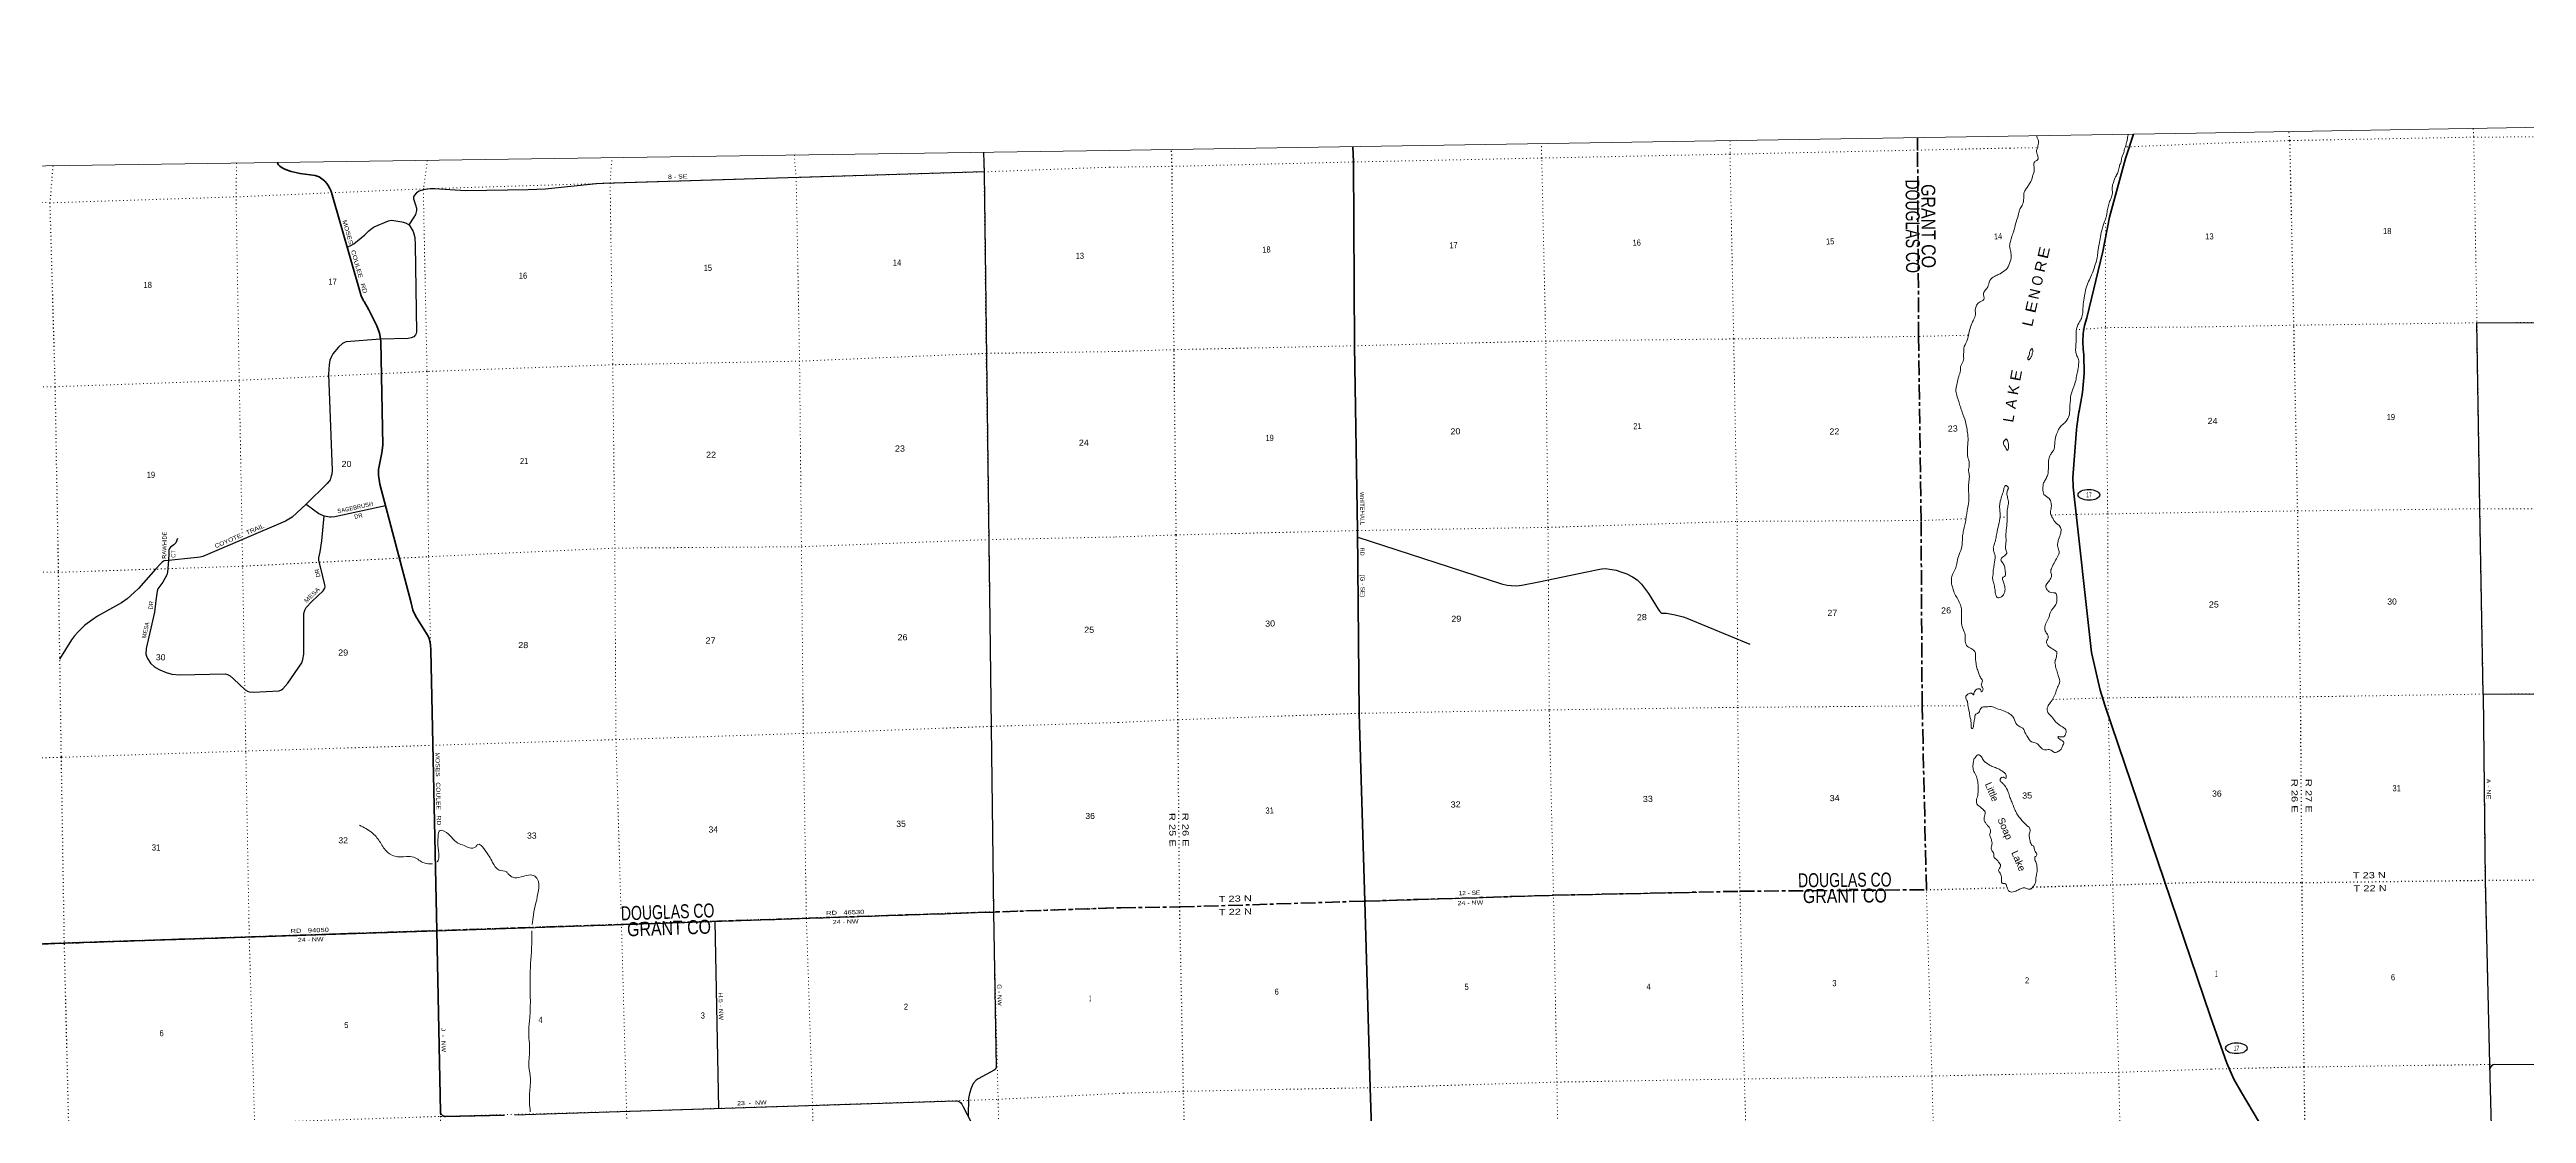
# Model space of a CAD drawing. Header units: feet. Extents: x 248627 to 501257, y -181930 to 5472.
# Drawn here: x 311540 to 382378, y -24946 to 5472 of the extents above; entities that cross this region are included whole.
import ezdxf
from ezdxf.enums import TextEntityAlignment as Align

# ---------------------------------------------------------------- set-up
doc = ezdxf.new("R2010")
doc.units = ezdxf.units.FT
doc.header["$LTSCALE"] = 70
for name, pattern in [('DOTTED', [1.5, 0.3, -1.2]), ('LONG_DASH_SHORT_DASH', [9.9, 6, -1.2, 1.5, -1.2]), ('MEDIUM_DASHED', [4.5, 3, -1.5])]:
    doc.linetypes.add(name, pattern=pattern)
for name, color, linetype, lineweight in [('11', 7, 'LONG_DASH_SHORT_DASH', 60), ('17', 7, 'Continuous', 25), ('23', 7, 'Continuous', 70), ('26', 7, 'Continuous', 40), ('27', 7, 'Continuous', 40), ('29', 7, 'Continuous', 25), ('39', 7, 'Continuous', 13), ('4', 7, 'Continuous', 13), ('41', 7, 'MEDIUM_DASHED', 13), ('6', 7, 'DOTTED', 25), ('7', 7, 'DOTTED', 13)]:
    doc.layers.add(name, color=color, linetype=linetype, lineweight=lineweight)
doc.layers.add('12', color=7, linetype='Continuous')
doc.layers.add('30', color=7, linetype='Continuous')

msp = doc.modelspace()

# ---------------------------------------------------------------- linework, layer by layer
at = {"layer": '11'}
msp.add_line((311085.65, -20107.02), (342182.97, -19065.32), dxfattribs=at)
for points in [[(365216.05, -18534.68), (365095.04, -13295.02), (365064.68, -7994.06), (364995.31, -2728.73), (364964.08, 2596.37), (364963.3, 2947.81)], [(342182.93, -19065.32), (343862.27, -19042.92), (349161.01, -18876.92), (354552.27, -18707.61), (359883.12, -18594.83), (365212.45, -18550.46)]]:
    msp.add_lwpolyline(points, dxfattribs=at)
at = {"layer": '17'}
for centre in [(369864.4, -7259.33), (374082.03, -23081.45)]:
    msp.add_ellipse(centre, major_axis=(-309.24, 1), ratio=0.500121, dxfattribs=at)
at = {"layer": '23'}
for points in [[(373345.88, -22186.61), (370318.36, -13272.69), (370186.18, -12845.02), (369938.32, -11768.01), (369414.83, -7038.51), (369412.93, -7015.65), (369406.4, -6763.74), (369426.24, -6512.52), (369511.34, -5399.92), (369518.66, -5302.81), (369575.62, -4899.07), (369583.45, -4867.4), (369684.43, -4333.52), (369729.04, -3792.02), (369716.81, -3248.82), (369698.18, -3101.27), (369689.21, -2872.65), (369704.19, -2644.35), (369742.94, -2418.87), (369805.06, -2198.67), (370265.77, -306.4), (370450.52, 682.99), (370910, 2361.16), (371136.87, 3048.4)], [(374712.92, -25163.3), (374229.47, -24348.93), (374012.55, -23967.03), (373806.56, -23504.27), (373345.88, -22186.61)]]:
    msp.add_lwpolyline(points, dxfattribs=at)
at = {"layer": '26'}
msp.add_line((311085.65, -20107.02), (322613.8, -19720.85), dxfattribs=at)
for points in [[(318047.38, 2238.62), (318087.39, 2178.78), (318125.02, 2141.12), (318188.71, 2091.88), (318289.68, 2044.09), (318449.25, 1987.6), (318623.22, 1944.53), (318704, 1926.77), (319139.77, 1866.63), (319190.34, 1854.35), (319218.57, 1844.94), (319248.24, 1831.18), (319329.3, 1776.14), (319400.95, 1717.48), (319424.83, 1695.03), (319468.98, 1643.62), (319513.12, 1581.71), (319558.72, 1497.34), (319583.33, 1442.3), (319603.18, 1384.13), (320453.38, -1568.09), (320519.85, -1709.3), (320537.46, -1735.45), (320667.65, -1969.38), (320901.9, -2429.11), (320971.46, -2613.07), (320988.83, -2671), (321011.54, -2872.4), (321073.57, -5838.63), (321042.95, -6056.02), (320951.46, -6533), (320945.4, -6700.29), (320988.75, -6957.97), (321882.24, -10351.3), (321934.08, -10558.84), (321967.31, -10642.69), (322036.18, -10762.49), (322366.78, -11299), (322394.31, -11365.41), (322418.92, -11447.96), (322437.74, -11547.9), (322446.35, -11695.89), (322613.8, -19720.85)], [(349161.01, -18876.92), (348991.21, -13506.45), (348951.44, -8280.33), (348861.31, -2997.62), (348830.45, 2261.04), (348817.07, 2692.75)], [(349526.83, -32206.41), (349526.43, -32175.42), (349493.48, -29587.91), (349311.33, -24209.83), (349161.01, -18876.92)], [(322613.8, -19720.85), (322719.78, -24897.91), (322723.62, -24931.32), (322732.3, -24957.39), (322746.78, -24980.56), (322765.59, -24999.39), (322787.3, -25016.77), (322814.81, -25028.36), (322843.76, -25031.26), (322860.24, -25031.19), (322864.25, -25033.21), (324553.21, -24991.42)]]:
    msp.add_lwpolyline(points, dxfattribs=at)
at = {"layer": '29'}
for p, q in [((348956.04, -8465.43), (353063.81, -9800.09)), ((322613.8, -19720.85), (338618.49, -19184.49)), ((330566.96, -19454.43), (330667.92, -24801.99)), ((386604.94, -23556.21), (381475.14, -23548.87))]:
    msp.add_line(p, q, dxfattribs=at)
for points in [[(338248.03, 2532.02), (338266.9, 1951.84), (338537.26, -19187.44)], [(338266.13, 1975.55), (327357.23, 1646.51), (327183.24, 1636.61), (326176.17, 1522.99), (325719.8, 1482.25), (325227.21, 1459.57), (323445.53, 1431.09), (322538.29, 1492.22), (322428.55, 1486.34), (322227.46, 1461.71), (322108.2, 1424.29), (322030.48, 1375.47), (321973.93, 1311.88), (321948.4, 1264.59), (321948.21, 1207.4), (322009.29, 1028.49), (322030.48, 936.07), (322030.48, 870.37), (322026.19, 831.52), (322001.75, 759.49), (321960.45, 680.86), (321812.53, 463.96)], [(321822.58, 463.95), (321936.1, 268.76), (321962.43, 200.55), (321985.34, 96.28), (321997.93, -115), (322038.4, -2607.01), (322026.39, -2650.99), (322005.87, -2687.94), (321954.47, -2737.56), (321886.86, -2774.18), (321797.83, -2789.66), (321003.56, -2813.04), (320026.48, -2884.47), (319974.48, -2899.44), (319921.13, -2928.18), (319801.85, -3032.98), (319646.18, -3227.96), (319601.88, -3308.12), (319555.89, -3408.64), (319532.45, -3539.16), (319515.47, -3808.44), (319623.4, -6565.79), (319613.35, -6667.17), (319588, -6758.68), (319564.1, -6827.32), (319484.16, -6937.44), (318883.3, -7529.73)], [(320051.77, -173.54), (320171.45, -125.47), (320245.32, -80.3), (320553.11, 178.41), (320668.02, 285.18), (320766.51, 367.31), (320828.07, 404.27), (320937.78, 448.69), (321119.44, 531.57), (321230.24, 576.74), (321308.21, 589.06), (321386.19, 584.96), (321619.12, 546.53), (321722.7, 515.15), (321822.58, 463.95)], [(381141.81, -12956.71), (381047.03, -7656.8), (380962.33, -2340.75), (386292.43, -2332.31), (391638.66, -2301.68), (391607.97, -1411.54), (391606.04, -1372.84)], [(318883.3, -7529.73), (318482.61, -7899.13), (318292.04, -8015.52), (315993.43, -8994.09), (315919.91, -9021.23), (315846.05, -9038.68), (315679.98, -9062.12), (314944.24, -9135.79)], [(318883.3, -7529.73), (319240.36, -7797.35), (319313.77, -7833.41), (319395.48, -7861.8)], [(319395.48, -7861.8), (319551.79, -7886.8), (319596.94, -7886.8), (319697.21, -7878.16), (321148.94, -7566.34)], [(314944.24, -9135.79), (314914.52, -9466.79), (314891.63, -9543.7), (314777.86, -9752.6), (314639.56, -9943.15), (314614.04, -10015.71), (314580.97, -10284.98), (314538.11, -10618.54), (314303.06, -11651.28), (314294.85, -11811.62), (314311.27, -11873.22), (314340.46, -11940.71), (314430.28, -12070.33), (314553.39, -12185.31), (314692.92, -12267.44), (314871.01, -12337.1), (315041.75, -12386.53), (315259.41, -12401.78), (316560.48, -12380.88), (316634.04, -12392.69), (316707.91, -12429.65), (316802.38, -12519.77), (317137.53, -12837.61), (317200.37, -12875.21), (317245.51, -12891.63), (317367.06, -12904.14), (318104.94, -12860.62), (318172.98, -12838.25), (318213.31, -12804.45), (318359.47, -12647.83), (318757.23, -12059.38), (318788.55, -11963.56), (318810.5, -11810.23), (318815.77, -10652.67), (318837.81, -10555.02), (318883.43, -10479.9), (319043.62, -10311.24), (319368.12, -10000.05), (319412.35, -9926.72), (319420.55, -9885.65), (319415.68, -9829.27), (319358.39, -9592.08), (319245.87, -9129.75), (319244.1, -9062.29), (319281.07, -8886.62), (319330.05, -8575.17), (319390.51, -7861)], [(314944.24, -9135.79), (314816.01, -9150.58), (314799.6, -9158.8), (314762.64, -9181.38), (314719.35, -9219.99), (314583.24, -9374.6), (314084.79, -9932.82), (313962.41, -10054.02), (313757.22, -10234.7), (313595.81, -10348.37), (312915.94, -10727.49), (312745.16, -10841.95), (312550.7, -10988.25), (312360.42, -11175.19), (312255.23, -11288.03), (312164.29, -11406.12), (311826.72, -11962.48)], [(315201.08, -8511.03), (315148.4, -8632.14), (315127.87, -8659.85), (315099.25, -8687.78), (315000.65, -8758.41), (314972.98, -8790.16), (314963.72, -8815.9), (314955.52, -8845.68), (314947.44, -8936.84), (314944.23, -9133.78)], [(353063.81, -9800.09), (353224.18, -9838.4), (353341.4, -9850.97), (353492.13, -9859.35), (353642.85, -9842.59), (354136.9, -9742.04), (355501.79, -9457.14), (355878.61, -9381.72), (355937.23, -9373.35), (356041.9, -9369.16), (356163.31, -9381.72), (356343.35, -9411.05), (356481.5, -9457.14), (356648.99, -9515.8), (356808.08, -9599.59), (356942.06, -9691.76), (357067.66, -9809.07), (357268.62, -10077.21), (357544.95, -10529.69), (357591.01, -10596.73), (357620.31, -10621.87), (357653.82, -10638.62), (357779.41, -10647.01), (358030.62, -10688.9), (358260.91, -10743.37), (358365.57, -10781.07), (360170.15, -11524.52)], [(381141.81, -12956.71), (386465.84, -12934.16), (389258.09, -12930.81)], [(381141.81, -12956.71), (381194.21, -18278.85), (381323.27, -23538.39), (381459.71, -28896.43), (381551.77, -32998.74)], [(349161.01, -18876.92), (349186.01, -18876.13), (354552.27, -18707.61), (358655.48, -18618.75)], [(338537.26, -19187.44), (338615.57, -23632.41), (338597.87, -23675.63), (338559.63, -23710.82), (338093.49, -23957.42), (338044.04, -23996.41), (337958.99, -24092.01), (337896.32, -24227.6), (337845.51, -24378.01), (337821.31, -24517.04), (337808.21, -25017.4)], [(324844.74, -24990.19), (337445.75, -24582.94), (337494.34, -24584.43), (337531.98, -24596.02), (337560.93, -24613.4), (337589.87, -24636.57), (337630.4, -24682.92), (337670.56, -24754.7), (338453.5, -26248.89)]]:
    msp.add_lwpolyline(points, dxfattribs=at)
msp.add_arc((381478.68, -23699.27), 150.45, 91.34791, 174.20254, dxfattribs=at)
at = {"layer": '39'}
for points in [[(368420.24, 2796.91), (368421.24, 2861.28), (368398.98, 2925.82), (368376.72, 2978.13), (368374.77, 3007.37)], [(370776.09, 2231.9), (370788.7, 2290.5), (370798.55, 2346.3), (370818.24, 2416.87), (370833.01, 2459.54), (370851.07, 2498.92), (370869.12, 2566.21), (370885.53, 2628.57), (370916.71, 2715.55), (370939.69, 2807.46), (370959.38, 2873.1), (370965.95, 2915.77), (370979.07, 3006.03), (370990.48, 3047.34)], [(368420.24, 2796.91), (368405.63, 2715.85), (368393.78, 2653), (368379.13, 2612.2), (368367.28, 2549.35), (368379.06, 2501.45), (368406.43, 2411.81), (368412.83, 2345.59), (368376.12, 2301.99), (368330.58, 2280.22), (368289.49, 2190.14), (368294.38, 2109.77), (368294.96, 1980.91), (368260.26, 1880.99), (368243.1, 1797.82), (368187.14, 1672.97), (368132.05, 1580.38), (368061.08, 1481.18), (368012.02, 1388.8), (367999.73, 1281.63), (367994.71, 1140.49), (367967.85, 1046.9), (367899.53, 929.67), (367866.71, 833.85), (367842.36, 726.25), (367780.73, 534.75), (367734.9, 351.87), (367706.32, 250.16), (367647.49, 92.99), (367610.21, -47.29), (367598.79, -178.59), (367622.07, -266.35), (367639.89, -426.81), (367639.89, -483.19), (367573.02, -697.03), (367525.82, -785.31), (367392.65, -890.78), (367321.96, -941.64), (367270.39, -963.63), (367163.5, -1015.8), (367098.35, -1052.37), (366998.14, -1235.18), (366970.85, -1316.71), (366909.22, -1395.44), (366850.32, -1550.6), (366867.56, -1638.58), (366833.51, -1700.21), (366750.26, -1737.43), (366615.57, -1969.81), (366618.23, -2100.61), (366565.37, -2255.55), (366512.86, -2364.16), (366409.71, -2746.43), (366371.72, -2866.6), (366288.61, -3077), (366287.82, -3111.26), (366281.58, -3274.59), (366269.37, -3440.15), (366196.03, -3585.76), (366196.68, -3660.24), (366156.31, -3826.81), (366119.25, -3973.13), (366077.3, -4151.84), (366059.2, -4265.25), (366084.49, -4409.33), (366143.33, -4590.47), (366189.09, -4743.88), (366222.71, -4839.33), (366251.95, -4924.87), (366289.95, -5030.23), (366363.87, -5295.4), (366392.82, -5485.66), (366408.34, -5638.14), (366394.99, -5884.29), (366393.99, -6081.67), (366406.2, -6198.03), (366429.05, -6273.73), (366442.2, -6416.23), (366423.81, -6577.98), (366441.91, -6690.1), (366434.52, -6877.64), (366422.38, -6988.83), (366426.77, -7224.27), (366423.11, -7516.39), (366385.4, -7700.99), (366364.14, -7838.68), (366341.59, -7996.56), (366308.91, -8152.79), (366270.63, -8321.3), (366249.3, -8456.98), (366244.2, -8596.11), (366218.85, -8788.32), (366132.51, -9020.98), (366087.33, -9221.96), (366052.35, -9370.21)], [(370776.09, 2231.9), (370735.78, 2137.28), (370705.48, 1985.75), (370644.56, 1875)], [(368942.71, -11747.35), (368855.71, -11680), (368717.65, -11592.32), (368667, -11527.69), (368648.54, -11461.9), (368704.07, -11324.99), (368681.44, -11255.32), (368615.27, -11150.97), (368603.06, -11034.61), (368734.87, -10721.79), (368765.11, -10609.95), (368916.6, -10397.1), (368950.36, -10214.66), (368943.89, -10146.43), (368927.73, -10088.61), (368750.94, -10044.61), (368684.64, -9992.62), (368630.98, -9899.9), (368736.78, -9704.8), (368794.32, -9567.82), (368775.86, -9445.65), (368822.98, -9298.97), (368913.63, -9130.6), (368994.65, -8974.65), (369013.4, -8879.33), (368974.46, -8747.83), (368982.86, -8588.44), (369013.53, -8488.67), (369065.46, -8307.59), (369053.46, -8197.27), (369011.08, -8138.38), (368877.83, -8016.3), (368830.27, -7925.37), (368762.1, -7764.71), (368789.03, -7616.74), (368782.71, -7496.15), (368729.62, -7363.14), (368578.41, -7245.73), (368550.46, -7083.62), (368568.77, -6919.86), (368625.52, -6817.13), (368676.16, -6712.62), (368703.02, -6562.64), (368704.31, -6373.31), (368724.35, -6201.42), (368780.52, -6082.61), (368849.62, -5987.51), (368887.69, -5812.96), (368928.92, -5557.76), (368988.1, -5410.65), (369039.25, -5320.21), (369148.58, -5223.66), (369233.55, -5121.93), (369309.69, -4942), (369315.72, -4772.63), (369332.03, -4608.94), (369349.19, -4412.99), (369429.28, -4174.52), (369487.24, -3993.22), (369517.34, -3820.97), (369552.32, -3672.72), (369570.92, -3517), (369570.56, -3394.17), (369522.28, -3283.14), (369487.66, -3159.53), (369489.09, -3030.61), (369498.64, -2847.02), (369499.71, -2651.65), (369500.79, -2569.05), (369579.59, -2350.76), (369653.21, -2213.2), (369687.76, -2052.88), (369703.27, -1810.68), (369741.12, -1573.71), (369778.11, -1369), (369857.27, -1160.77), (369943.1, -970.41), (370019.89, -752.19), (370083.6, -562.63), (370113.77, -392.4), (370127.27, -263.04), (370149.18, -143.44), (370190.19, 61.41), (370231.99, 300.53), (370275.37, 439.01), (370313.44, 557.17), (370357.19, 685.61), (370377.8, 785.02), (370402.65, 934.92), (370445.32, 1093.52), (370497.25, 1218.22), (370536.4, 1362.6), (370530.29, 1533.54), (370565.55, 1673.75), (370609.51, 1796.15), (370650.12, 1875.15)], [(368133.88, -3316.86), (368156, -3259.68), (368166.2, -3206.96), (368170.66, -3162.5), (368195.37, -3121.33), (368236.17, -3079.6), (368264.04, -3126.93), (368244.86, -3210.17), (368235.45, -3285.02), (368216.49, -3317.92), (368191.49, -3351.03), (368160.61, -3388.39), (368132.73, -3397.44), (368133.57, -3316.99), (368135.74, -3316.99)], [(367459.85, -5870.24), (367442.9, -5846.69), (367418.33, -5779.1), (367440.31, -5717.9), (367477.23, -5680.33), (367496.7, -5661.51), (367532.47, -5704.53), (367554.89, -5768.16), (367565.88, -5850.33), (367553.45, -5953.47), (367528.67, -5992.62), (367498.57, -5939.33), (367459.85, -5870.24)], [(367130.8, -8750.98), (367153.69, -8686.31), (367201.89, -8513.41), (367228.89, -8367.46), (367282.55, -8121.87), (367322.05, -7874.79), (367321.4, -7743.92), (367311.41, -7577.14), (367330.66, -7439.52), (367382.88, -7266.48), (367431.29, -7099.62), (367460.24, -7007.97), (367475.75, -6991.3), (367512.39, -7002.07), (367535.23, -7021.38), (367563.03, -7066.7), (367552.11, -7099.31), (367519.94, -7213.23), (367540.63, -7341.37), (367565.84, -7483.44), (367542.36, -7615.17), (367524.4, -7788.99), (367528.64, -7964.03), (367507.17, -8208.46), (367491.01, -8432.56), (367492.24, -8635.9), (367489.08, -8829.32), (367512.86, -8931.17), (367417.4, -9021.18), (367348.37, -9118.3), (367410.58, -9224.81), (367456.41, -9323.85), (367476.46, -9490.27), (367454.05, -9595.78), (367416.26, -9609.22), (367432.5, -9781.82), (367463.46, -9915.62), (367444.93, -10073.36), (367385.39, -10154.03), (367290.42, -10201.74), (367243.73, -10191.33), (367188.27, -10048.34), (367169.23, -9910.07), (367131.52, -9756.37), (367109.75, -9654.46), (367130.43, -9500.67), (367129.35, -9414.12), (367141.06, -9347.25), (367154.06, -9260.2), (367173.74, -9134.64), (367183.72, -9019.5), (367158.29, -8927.78), (367134.96, -8838.2), (367130.8, -8750.98)], [(366052.35, -9370.21), (365947.55, -9593.47), (365933.33, -9759.1), (365971.69, -9930.9), (366012.5, -10058.31), (366094.32, -10206.4), (366174.56, -10366.63), (366216.23, -10518.18), (366223.49, -10664.92), (366219.9, -10846.28), (366236.43, -11026.92), (366280.32, -11128.04), (366329.17, -11311.55), (366330.32, -11456.49), (366368.47, -11565.88), (366494.47, -11653.98), (366604.37, -11742.67), (366623.85, -11949.38), (366638.36, -12073.71), (366672.7, -12245.65), (366719.39, -12368.83), (366737.43, -12422.55), (366793.39, -12523.24), (366819.54, -12578.68), (366785.63, -12700.72), (366835.2, -12847.96), (366794.47, -12891.71), (366781.33, -12861.97), (366743.18, -12808.97), (366654.97, -12820.19), (366614.1, -12859.92), (366571.65, -12968.17), (366574.16, -12982.17), (366542.98, -12955.1), (366477.61, -12929.26), (366400.11, -12958.22), (366340.63, -13040.9), (366387.61, -13172.12), (366405.65, -13282.22), (366422.82, -13368.19), (366445.02, -13482.18), (366462.98, -13590.27), (366495.74, -13774.36), (366497.53, -13881.02), (366525.98, -13944.44), (366541.43, -13925.76), (366576.05, -13767.45), (366597.88, -13645.84), (366628.12, -13534), (366720.78, -13478.32), (366744.85, -13419.06), (366812.23, -13332.07), (366972.99, -13322.27), (367065.22, -13310.91), (367218.3, -13367.84), (367425.98, -13430.86), (367471.16, -13455.42), (367629.34, -13542.37), (367713.67, -13648.09), (367800.45, -13822.18), (367901.67, -13893.05), (367971.64, -13934.84), (368055.9, -14094.93), (368100.65, -14163.8), (368225.15, -14322.44), (368357.54, -14364.01), (368473.91, -14464.54), (368595.81, -14550.78), (368728.49, -14544.01), (368837.18, -14598.5), (368860.02, -14617.82), (368972.15, -14599.7), (369068.48, -14533.82), (369109.57, -14443.74), (369148.21, -14341.67), (369029.9, -14243.22), (368983.13, -14174.42), (369023.43, -14174.99), (369167.89, -14159.73), (369199.85, -14096.16), (369217.16, -14017.01), (369112.14, -13895.93), (368913.59, -13750.01), (368807.92, -13610.83), (368690.61, -13484.15), (368686.66, -13317.16), (368757.12, -13203.87), (368856.46, -13053.31), (368919.53, -12902.03), (368968.81, -12759.31), (369026.7, -12632.38), (368996.24, -12456.27), (368953.06, -12318.87), (368913.48, -12169.27), (368896.09, -12020.88), (368935.67, -11888.57), (368942.71, -11747.35)], [(367074.22, -17112.44), (367088.59, -17176.36), (367092.97, -17186.27), (367084.06, -17275.19), (367070.63, -17350.18), (367098.29, -17447.86), (367134.06, -17490.88), (367146.78, -17564.93), (367142.33, -17609.39), (367180.11, -17652.33), (367242.47, -17706.48), (367293.54, -17783.18), (367331.4, -17828.14), (367328.24, -17908.8), (367286, -17966.7), (367283.99, -18023.15), (367307.12, -18050.51), (367355.04, -18151.49), (367364.24, -18296.15), (367382.84, -18365.96), (367478.02, -18380.67), (367505.97, -18430.01), (367528.67, -18501.69), (367565.67, -18578.89), (367625.29, -18613), (367771.4, -18587.62), (367880.3, -18535.38), (367987.76, -18499.31), (368084.88, -18511.93), (368180.35, -18534.68), (368214.04, -18519.38), (368262.45, -18465.28), (368308.64, -18405.23), (368340.32, -18333.61), (368350.08, -18212.44), (368361.5, -18137.52), (368382.62, -17995.81), (368380.1, -17925.42), (368365.88, -17809.14), (368321.55, -17695.95), (368334.26, -17600.85), (368369.53, -17573.4), (368372.19, -17535.05), (368346.26, -17485.63), (368299.92, -17372.52), (368272.84, -17290.93), (368235.99, -17274.13), (368199.78, -17219.04), (368166.95, -17089.33), (368156.46, -16964.86), (368184.04, -16834.99), (368130.31, -16740.26), (368091.23, -16717.5), (368051.29, -16670.61), (367999.28, -16624.14), (367944.83, -16565.69), (367864.59, -16461.84), (367790.17, -16351.75), (367757.48, -16282.44), (367706.76, -16159.41), (367658.06, -16036.31), (367605.19, -15909.33), (367557.7, -15764.03), (367439.46, -15554.83), (367374.66, -15488.69), (367323.8, -15418.02), (367341.83, -15358.97), (367399.22, -15330.74), (367446.2, -15349.19), (367489.16, -15367.78), (367501.23, -15310.97), (367480.47, -15237.2), (367422.21, -15184.93), (367327.31, -15121.88), (367190.04, -15056.33), (367067.49, -15008.37), (366981.07, -14957.1), (366884.1, -14892.12), (366835.89, -14839.48), (366773.47, -14726.93), (366683.6, -14691.9), (366631.17, -14746.14), (366586.84, -14802.1), (366563.79, -14889.51), (366547.56, -14998.84), (366550.5, -15081.29), (366588.87, -15196.71), (366662.93, -15353.13), (366690.01, -15491.11), (366695.91, -15599.63), (366695.55, -15758.73), (366684.78, -15851.74), (366661.43, -15931.12), (366663.16, -16092.15), (366753.03, -16183.57), (366819.4, -16237.57), (366863.22, -16280.3)], [(366863.22, -16280.3), (366877.66, -16289.85), (366896.48, -16365.69), (366877.38, -16450.95), (366867.75, -16519.77), (366864.67, -16546.05), (366903.82, -16627.21), (366952.67, -16697.95), (367013.44, -16764.24), (367048.35, -16839.5), (367052.52, -16899.76), (367026.37, -16957.09), (367049.72, -17046.86), (367074.22, -17112.44)], [(320408.05, -16707.32), (320756.53, -16914.07), (320979.13, -17167.66), (321174.1, -17447.98), (321414.65, -17594.39), (321745, -17603.99), (321954.7, -17620), (322256.02, -17785.36), (322491.31, -17809.84)], [(322630.13, -17753.01), (322639.64, -17741.5), (322673.02, -17601.78), (322646.23, -17275.8), (322651.6, -17045.93), (322716.1, -16853.19), (322827.32, -16877.19), (323218.8, -17218.13), (323399.38, -17287.12), (323553.68, -17350.58), (323730.19, -17318.88), (323785.22, -17253.3), (323981.49, -17400.58), (324210.42, -17766.9), (324398.12, -17986.91), (324604.49, -18037.25), (324658, -18094.64), (324792.92, -18194.76), (325028.2, -18182.05), (325420.36, -18162.21), (325488.37, -18239.47), (325521.24, -18567.34), (325378.49, -19265.5), (325342.21, -19543.29)], [(325328.74, -19725.8), (325329.04, -20096.85), (325283.05, -20998.67), (325275.4, -22200.04), (325244.78, -22573.51), (325268.88, -23161.55), (325249.76, -23605.33), (325295.16, -23955.12), (325282.12, -24203.29), (325264.77, -24634.94), (325289.72, -24901.99)]]:
    msp.add_spline(points, degree=3, dxfattribs=at)
at = {"layer": '4'}
msp.add_lwpolyline([(248626.54, 1367.98), (279703.36, 1731.35), (310779.64, 2137.47), (341855.35, 2586.32), (372930.4, 3077.93), (404004.75, 3612.28), (435078.34, 4189.37), (466151.09, 4809.2), (497222.97, 5471.78), (501256.99, -177792.42), (469933.02, -178460.37), (438608.16, -179085.23), (407282.48, -179667), (375956.01, -180205.69), (344628.84, -180701.29), (313301.02, -181153.78), (281972.62, -181563.19), (250643.67, -181929.51)], close=True, dxfattribs=at)
msp.add_lwpolyline([(248626.54, 1367.98), (279703.36, 1731.35), (310779.64, 2137.47), (341855.35, 2586.32), (372930.4, 3077.93), (404004.75, 3612.28), (435078.34, 4189.37), (466151.09, 4809.2), (497222.97, 5471.78), (501256.99, -177792.42), (469933.02, -178460.37), (438608.16, -179085.23), (407282.48, -179667), (375956.01, -180205.69), (344628.84, -180701.29), (313301.02, -181153.78), (281972.62, -181563.19), (250643.67, -181929.51)], close=True, dxfattribs=at)
at = {"layer": '6'}
for points in [[(376125.5, -31520.72), (376123.08, -31375.7), (376096.07, -28895.14), (376019.49, -23617.39), (375961.09, -18345.69), (375918.79, -13035.65), (375836.11, -7719.59), (375727.19, -2409.61), (375614.26, 2870.12), (375581.89, 3121.85)], [(311636.77, 2149.28), (311546.78, 1089.53), (311694.49, -4167.92), (311788.86, -9474.8), (311868.77, -14763.83), (311955.83, -20107.13), (312085.11, -25447.58), (312146.58, -30720.84), (312206.74, -36028.4), (312314.74, -41331.76), (312365.13, -43696.83)], [(344457.97, -43230.72), (344422.84, -40361.9), (344294.14, -35070.51), (344124.41, -29645.67), (343970.06, -24312.91), (343862.27, -19042.92), (343811.93, -13690.31), (343762.03, -8406.16), (343701.57, -3108.29), (343643.19, 2131.26), (343629.15, 2613.24)], [(368264.14, -18471), (370544.32, -18411.58), (373281.7, -18327.74)], [(373281.7, -18327.74), (375961.09, -18345.69), (381194.21, -18278.85), (386530.35, -18250.24), (391848.32, -18227.69), (397190.54, -18227.31), (402518.6, -18194.67), (404394.25, -18167.26)], [(342182.97, -19065.32), (338536.62, -19186.91), (333186.93, -19366.83), (327895.53, -19543.73), (322614.11, -19719.88), (317248.92, -19902.04), (311957.23, -20076.87), (311085.65, -20107.02)], [(365212.45, -18550.46), (365216.41, -18550.43), (367536.53, -18489.97)]]:
    msp.add_lwpolyline(points, dxfattribs=at)
at = {"layer": '7'}
msp.add_line((367320.45, -7901.14), (367520.55, -7892.59), dxfattribs=at)
for points in [[(359609.38, 2861.97), (359601.12, 2480.43), (359705.33, -2801.78), (359801.2, -8019.84), (359820, -13335.32), (359883.12, -18594.83), (360010.39, -23958.77), (360172.06, -29327.51), (360325.84, -34700.57), (360358.5, -39953.12), (360391.96, -42985.14)], [(372932.66, 2771.14), (375614.26, 2870.12), (380869.56, 2967.23), (386193.59, 2993.81), (391477.22, 3026.41), (396786.78, 3077.58), (402080.82, 3111.81), (404013.46, 3125.35)], [(380856.77, 3210.16), (380869.56, 2967.23), (380962.33, -2340.75), (381047.03, -7656.8), (381141.81, -12956.71), (381194.21, -18278.85), (381323.27, -23538.39), (381462.44, -28822.13), (381552.7, -32997.86)], [(317794.99, -43621.26), (317692.04, -41171.14), (317574.12, -35845.76), (317499.79, -30534.46), (317405.59, -25235.64), (317251.32, -19902.04), (317154.26, -14613.04), (317061.78, -9300.08), (316965.24, -3985.18), (316874.24, 1255.25), (316887.04, 2222.31)], [(322344.87, 2299.52), (322229.09, 1459.81), (322335.2, -3731.96), (322379.01, -9027.74), (322503.94, -14418.78), (322616.51, -19718.69), (322720.7, -25028.19), (322786.64, -30351.4), (322907.62, -35679.92), (323104.9, -41029.36), (323105.46, -43546.09)], [(327883.02, -19085.06), (327737.97, -14244.71), (327707.08, -8793.48), (327647.54, -3516.14), (327572.18, 1648.71), (327624.96, 2375.47)], [(332840.18, 2451.7), (332893.51, 1814.35), (332990.86, -3436.77), (333042.93, -8742.47), (333097.67, -14080.36), (333185.63, -19369.23), (333361.78, -24712.21), (333495.78, -30210.35), (333623.65, -35383.54), (333682.12, -40707.25), (333792.01, -43391.04)], [(339102.44, -43312.11), (339076.04, -40640.99), (338958.46, -35282.17), (338774.52, -29926.68), (338669.02, -24567.62), (338535.42, -19185.71), (338472.27, -13857.28), (338398.9, -8540.37), (338325.26, -3216.5), (338266.13, 1975.55), (338248.03, 2532.02)], [(341861.72, 2107.6), (343643.19, 2131.26), (348838.34, 2257.7), (354215.82, 2369.73), (359601.12, 2480.43), (364964.08, 2596.37), (367610.29, 2655.09), (368391.88, 2662.92)], [(348817.07, 2692.75), (348830.45, 2261.04), (348861.31, -2997.62), (348951.44, -8280.33), (348991.21, -13506.45), (349161.01, -18876.92), (349311.33, -24209.83), (349493.48, -29587.91), (349561.49, -34927.79), (349727.83, -40258.11), (349747.55, -43153.28)], [(355026.15, -43067.82), (354992.31, -40034.95), (354870.79, -34719.13), (354744.96, -29395.42), (354650.59, -24050.43), (354552.27, -18707.61), (354431.32, -13407.88), (354393.85, -8189.73), (354330.37, -2863.78), (354215.82, 2369.73), (354207.27, 2776.62)], [(370939.87, 2688.47), (370958.25, 2688.65), (372932.66, 2771.14)], [(310793.52, 1128.64), (311546.78, 1089.53), (316878.18, 1259.36), (322232.54, 1488.09), (327573.38, 1651.11), (332897.11, 1814.35), (338266.13, 1975.55), (341861.72, 2107.6)], [(370335.28, 509.63), (370339.45, -2480.56), (370402.85, -7804.5), (370405.49, -13062.16), (370544.32, -18411.58), (370717.71, -23769.84), (370828.7, -28919.78)], [(366432.49, -2694.83), (366403.9, -2696.3), (364995.31, -2728.73), (359705.33, -2801.78), (354330.37, -2863.78), (348861.31, -2997.62), (343701.57, -3108.29), (341939.34, -3163.47)], [(373020.84, -2459.17), (370339.45, -2480.56), (369517.74, -2536.22), (369502.06, -2537.03)], [(404109.83, -2263.36), (402222.13, -2274.78), (396869.8, -2269.12), (391638.66, -2301.68), (386310.52, -2320.93), (380962.33, -2340.75), (375727.19, -2409.61), (373020.84, -2459.17)], [(341939.34, -3163.47), (338331.82, -3215.3), (332990.86, -3436.77), (327650.05, -3540.28), (322335.2, -3731.96), (316965.24, -3985.18), (311694.49, -4167.92), (310866.58, -4182.15)], [(368792.51, -7838.26), (369106.61, -7824.84), (370402.85, -7804.5), (373108.94, -7757.77)], [(373108.94, -7757.77), (375836.11, -7719.59), (381047.03, -7656.8), (386435.69, -7654.37), (391781.91, -7613.65), (397065.56, -7597.18), (402316.9, -7564.61), (404203.04, -7549.17)], [(310939.38, -9474.53), (311788.86, -9474.8), (317061.78, -9300.08), (322379.01, -9027.74), (327708.89, -8783.36), (333042.93, -8742.47), (338400.1, -8539.17), (342034.14, -8464.14)], [(342034.14, -8464.14), (343762.03, -8406.16), (348951.44, -8280.33), (354393.85, -8189.73), (359801.2, -8019.84), (365064.68, -7994.06), (365569.52, -7975.94), (366358.35, -7942.24)], [(366410.96, -13283.32), (366311.26, -13289.64), (365095.04, -13295.02), (359820, -13335.32), (354431.32, -13407.88), (348991.21, -13506.45), (343811.93, -13690.31), (342101.64, -13769.18)], [(373196.85, -13035.68), (370405.49, -13062.16), (368856.39, -13111.21), (368838.44, -13112.35)], [(404299.46, -12866.72), (402403.58, -12848.39), (397089.67, -12891.1), (391834.3, -12927.71), (386465.84, -12934.16), (381141.81, -12956.71), (375918.79, -13035.65), (373196.85, -13035.68)], [(342101.64, -13769.18), (338465.96, -13879.82), (333097.67, -14080.36), (327750.29, -14256.56), (322499.15, -14421.18), (317155.7, -14584.8), (311868.77, -14763.83), (311012.44, -14785.28)], [(365671.43, -42899.41), (365628.29, -39709.64), (365589.38, -34507.65), (365522.96, -29155.62), (365374.5, -23875.01), (365216.41, -18550.43), (365216.05, -18534.68)], [(328425.56, -43469.53), (328370.35, -40852.51), (328261.61, -35531.81), (328165.35, -30231.02), (328042.83, -24885.58), (327896.73, -19542.53), (327895.38, -19497.45)], [(373372.51, -23677.24), (376019.49, -23617.39), (381325.3, -23546.91), (386604.94, -23556.21), (391965.19, -23422.71), (397369.94, -23367.83), (402379.46, -23425.04)], [(342265.52, -24368.16), (343970.06, -24312.91), (349311.33, -24209.83), (354650.59, -24050.43), (360010.39, -23958.77), (365374.5, -23875.01), (370717.71, -23769.84), (373372.51, -23677.24)], [(311159.54, -25478.6), (312083.48, -25380.4), (317410.6, -25207.93), (322736.27, -25030.58), (328017.88, -24886.89), (333362.98, -24714.61), (338669.55, -24543.14), (342265.52, -24368.16)]]:
    msp.add_lwpolyline(points, dxfattribs=at)

# ---------------------------------------------------------------- texts
at = {"layer": '12'}
for s, rotation, width, p in [('DOUGLAS CO', 270.336, 0.75, (364618.76, 1757.32)), ('GRANT CO', 270.336, 0.85, (365069.79, 1622.94)), ('DOUGLAS CO', 0.477, 0.75, (361547.19, -18480.97)), ('DOUGLAS CO', 1.919, 0.75, (327885.79, -19426.87)), ('GRANT CO', 0.477, 0.85, (361686.35, -18931.94)), ('GRANT CO', 1.919, 0.85, (328064.25, -19883.44))]:
    msp.add_text(s, height=400, rotation=rotation, dxfattribs=dict(at, width=width)).set_placement(p)
at = {"layer": '17', "width": 0.6}
for p in [(369867.3, -7327.64), (374084.93, -23149.76)]:
    msp.add_text('17', height=140, dxfattribs=at).set_placement(p, align=Align.CENTER)
at = {"layer": '27'}
for s, rotation, width, p in [('MOSES   COULEE   RD', 286.066, 1.25, (319914.01, 576.85)), ('RD', 270.436, 0.8, (349025.14, -8766.84)), ('(G - SE)', 270.436, 1.1, (349031.01, -9537.08)), ('MOSES   COULEE   RD', 271.195, 1.2, (322575.67, -14623.86)), ('12 - SE', 1.799, 1.15, (351842.86, -18709.27)), ('RD   94050', 1.919, 1.35, (318434.59, -19790.81)), ('24 - NW', 1.919, 1.25, (318643.03, -20046.21)), ('J  -  NW', 271.173, 1.2, (322740.63, -22496.32))]:
    msp.add_text(s, height=120, rotation=rotation, dxfattribs=dict(at, width=width)).set_placement(p)
msp.add_text('WHITEHALL', height=120, rotation=270.977, dxfattribs=at).set_placement((349014.32, -7179.87))
at = {"layer": '30'}
for s, rotation, width, p in [('8 - SE', 1.728, 1.25, (329507.67, 1781.4)), ('DR', 12.122, 0.9, (320384.99, -7924.53)), ('RAWHIDE', 89.066, 0.95, (314884.71, -8698.77)), ('COYOTE   TRAIL', 23.061, 1.2, (316992.27, -8489.83)), ('CT', 89.066, 0.9, (315140.56, -8949.54)), ('DR', 103.678, 0.95, (319259.98, -9480.96)), ('DR', 82.998, 0.9, (314497.23, -10423.16)), ('MESA', 43.801, 1.2, (319085.31, -10168.63)), ('H.5 - NW', 271.082, 1.2, (330682.76, -21879.69)), ('G - NW', 271.009, 1.15, (338649.06, -21559.5))]:
    msp.add_text(s, height=120, rotation=rotation, dxfattribs=dict(at, width=width)).set_placement(p, align=Align.CENTER)
for s, rotation, p in [('SAGEBRUSH', 12.122, (320295.13, -7678.14)), ('MESA', 77.178, (314343.85, -11142.9))]:
    msp.add_text(s, height=120, rotation=rotation, dxfattribs=at).set_placement(p, align=Align.CENTER)
for s, rotation, width, p in [('A - NE', 270.564, 1.25, (381235.63, -15375.28)), ('RD   46530', 1.919, 1.35, (333750.44, -19277.59)), ('24 - NW', 1.799, 1.25, (351810.28, -18993.67)), ('24 - NW', 1.919, 1.25, (333943.79, -19535.04)), ('23  -  NW', 1.851, 1.25, (331205.14, -24713.94))]:
    msp.add_text(s, height=120, rotation=rotation, dxfattribs=dict(at, width=width)).set_placement(p)
at = {"layer": '41'}
for s, rotation, width, p in [('R', 77.172, 1.1, (368628.8, -762.01)), ('E', 77.172, 1.25, (368718.4, -368.54)), ('O', 77.172, 0.9, (368536.58, -1167)), ('E', 77.172, 1.25, (368365.26, -1919.4)), ('L', 77.172, 1.1, (368267.53, -2348.58)), ('K', 80.383, 1.05, (367853.83, -4282.3)), ('E', 79.379, 1.2, (367926.2, -3871.75))]:
    msp.add_text(s, height=300, rotation=rotation, dxfattribs=dict(at, width=width)).set_placement(p, align=Align.CENTER)
for s, rotation, p in [('N', 77.172, (368449.87, -1547.81)), ('A', 80.383, (367786.22, -4681.34)), ('L', 80.383, (367716.64, -5092.02))]:
    msp.add_text(s, height=300, rotation=rotation, dxfattribs=at).set_placement(p, align=Align.CENTER)
msp.add_text('Little', height=200, rotation=293.254, dxfattribs=at).set_placement((366885.36, -15530.74))
at = {"layer": '41', "width": 1.05}
for s, p in [('Soap', (367246.79, -16538.91)), ('Lake', (367639.04, -17485.32))]:
    msp.add_text(s, height=200, rotation=293.254, dxfattribs=at).set_placement(p)
at = {"layer": '6', "width": 1.35}
for s, rotation, p in [('R 26 E', 270.456, (375656.49, -15380.1)), ('R 27 E', 270.456, (376059.11, -15381.34)), ('R 25 E', 270.539, (343561.97, -16354.5)), ('R 26 E', 270.539, (343936.96, -16350.84)), ('T 23 N', 0.732, (377411.58, -18227.16)), ('T 22 N', 0.732, (377433.99, -18601.9)), ('T 23 N', 1.794, (344979.64, -18907.87)), ('T 22 N', 1.794, (344984.16, -19282.91))]:
    msp.add_text(s, height=175, rotation=rotation, dxfattribs=at).set_placement(p)
at = {"layer": '7'}
for s, width, p in [('16', 0.9, (356818.74, -140.32)), ('15', 0.9, (362349.83, -103.92)), ('14', 0.9, (367151.89, 40.46)), ('18', 0.9, (346229.58, -336.87)), ('17', 0.9, (351579.65, -212.85)), ('19', 0.9, (346319.72, -5724.87)), ('20', 1.1, (351607.23, -5535.51)), ('21', 0.9, (356837.97, -5385.17)), ('22', 1.1, (362445.31, -5538.33)), ('23', 1.1, (365831.14, -5456.4)), ('27', 1.1, (362387.9, -10725.66)), ('26', 1.1, (365639.38, -10657.34)), ('30', 1.1, (346306.72, -11031.23)), ('29', 1.1, (351631.91, -10894.86)), ('28', 1.1, (356938.52, -10848.37)), ('31', 0.85, (346316.89, -16376.06)), ('32', 1.1, (351613.82, -16202.93)), ('33', 1.1, (357110.25, -16045.95)), ('34', 1.1, (362453.14, -16019.98)), ('35', 1.1, (367959.23, -15947.45))]:
    msp.add_text(s, height=175, rotation=2.055, dxfattribs=dict(at, width=width)).set_placement(p)
for s, width, p in [('13', 0.85, (373190.28, 43.19)), ('18', 0.85, (378274.64, 195.73)), ('15', 0.85, (330245.74, -857.26)), ('14', 0.85, (335659.45, -706.82)), ('13', 0.85, (340885.13, -513.84)), ('18', 0.85, (314226.78, -1345.17)), ('17', 0.85, (319512.39, -1254.07)), ('16', 0.85, (324961.12, -1078.92)), ('19', 0.85, (378378.43, -5122.62)), ('24', 1.1, (373258.82, -5233.73)), ('20', 1.1, (319889.89, -6464.04)), ('21', 0.85, (324994.24, -6378.71)), ('22', 1.1, (330316.28, -6199.57)), ('23', 1.1, (335717.95, -6022.42)), ('24', 1.1, (340976.68, -5855.98)), ('19', 0.85, (314318.58, -6773.69)), ('25', 1.1, (373295.24, -10480.71)), ('30', 1.05, (378398.48, -10398.4)), ('27', 1.1, (330303, -11510.5)), ('26', 1.1, (335792.71, -11418.62)), ('25', 1.1, (341129.78, -11204.81)), ('30', 1.05, (314582.22, -11991.34)), ('29', 1.1, (319793.54, -11856.13)), ('28', 1.1, (324944.44, -11641.95)), ('31', 0.85, (378545.79, -15734.57)), ('36', 1.05, (373388.01, -15888.04)), ('33', 1.05, (325195.8, -17088.89)), ('34', 1.05, (330385.68, -16914.95)), ('35', 1.05, (335756.29, -16752.95)), ('36', 1.05, (341164.11, -16529)), ('31', 0.85, (314465.04, -17428.84)), ('32', 1.05, (319800.56, -17224.61)), ('5', 0.85, (352007.97, -21413.04)), ('4', 0.85, (357212.7, -21408.78)), ('3', 0.85, (362526.13, -21307.1)), ('2', 0.85, (368037.27, -21227.76)), ('1', 0.4, (373475.82, -21040.58)), ('6', 0.85, (378501.3, -21140.87)), ('2', 0.85, (335972.05, -21981.56)), ('1', 0.4, (341268.7, -21744.98)), ('6', 0.85, (346576.02, -21551.53)), ('6', 0.85, (314684.06, -22738.39)), ('5', 0.85, (319968.89, -22504.41)), ('4', 0.85, (325521.79, -22356.11)), ('3', 0.85, (330162.89, -22233.39))]:
    msp.add_text(s, height=175, dxfattribs=dict(at, width=width)).set_placement(p)

doc.saveas('drawing.dxf')
